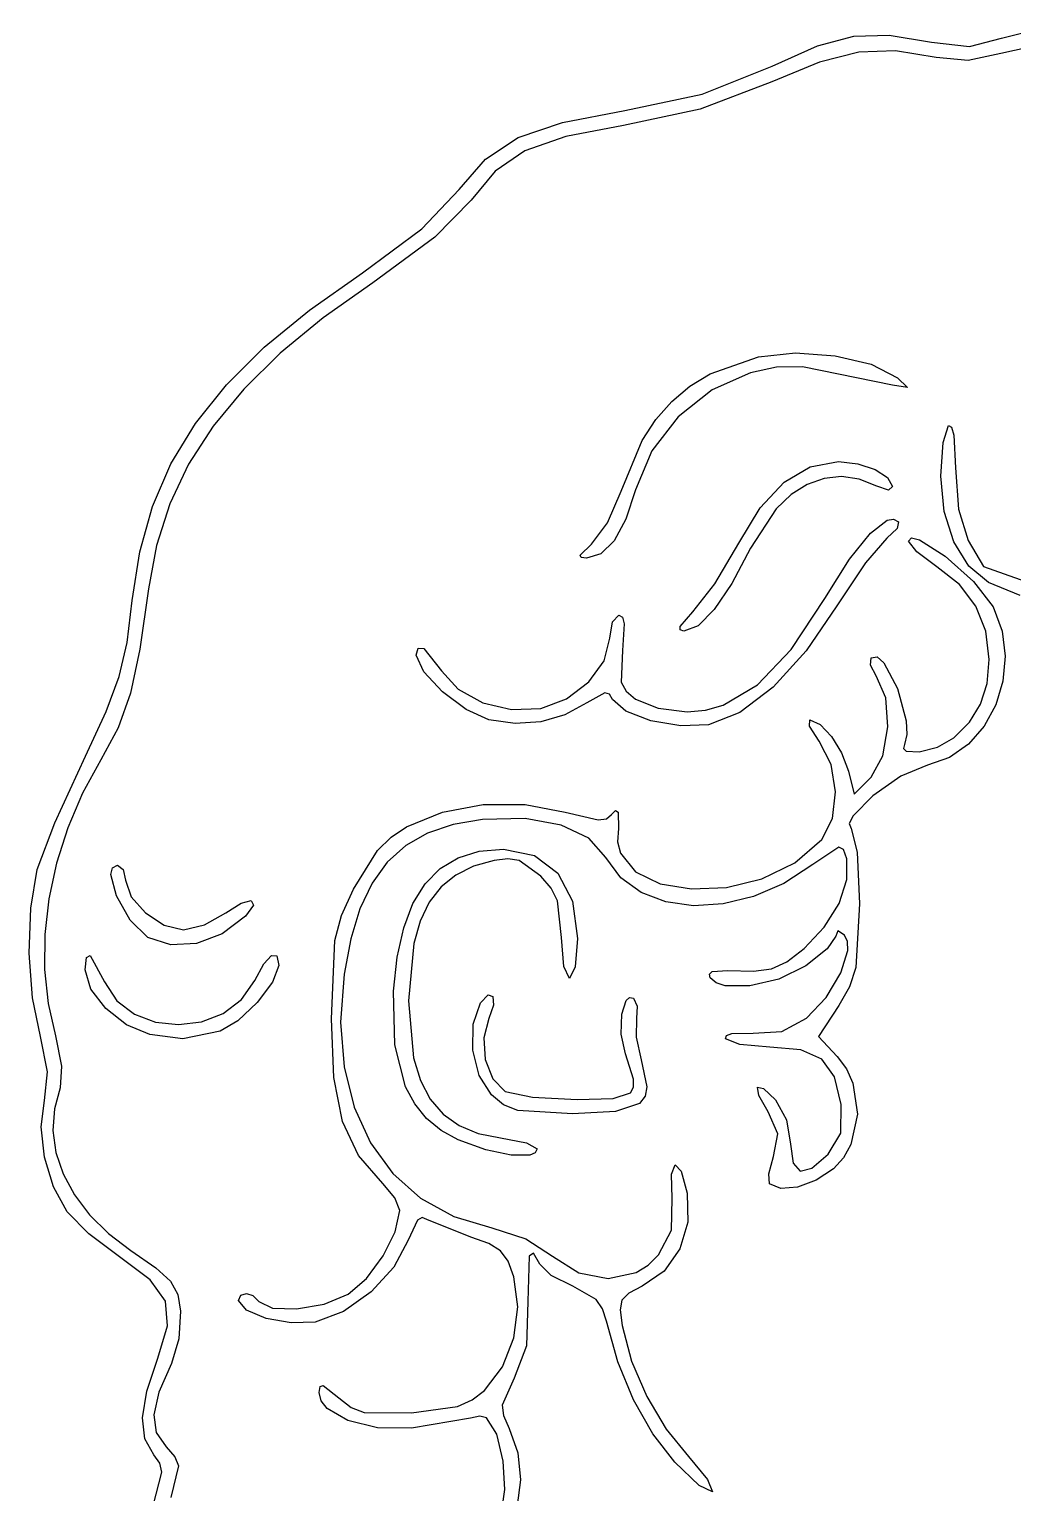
# Model space of a CAD drawing. Extents: x 1 to 84, y 0 to 129.
# Drawn here: x 1.2 to 44.2, y 62.7 to 126.7 of the extents above; entities that cross this region are included whole.
import ezdxf

# ---------------------------------------------------------------- set-up
doc = ezdxf.new("R2010")
doc.units = 0

msp = doc.modelspace()

# ---------------------------------------------------------------- linework, layer by layer
at = {"layer": 'Image'}
for p, q in [((43.662437, 126.286185), (45.244996, 126.674686)), ((35.628983, 125.945056), (37.215842, 126.375765)), ((37.215842, 126.375765), (38.754741, 126.412835)), ((38.754741, 126.412835), (40.603383, 126.109796)), ((40.603383, 126.109796), (42.262095, 125.917824)), ((42.262095, 125.917824), (43.662437, 126.286185)), ((45.298466, 125.974823), (43.632031, 125.619559)), ((33.636461, 125.067176), (35.628983, 125.945056)), ((37.428455, 125.680032), (35.717626, 125.242482)), ((39.035556, 125.732499), (37.428455, 125.680032)), ((40.809811, 125.439889), (39.035556, 125.732499)), ((42.206798, 125.307046), (40.809811, 125.439889)), ((43.632031, 125.619559), (42.206798, 125.307046)), ((30.581993, 123.842544), (33.636461, 125.067176)), ((35.717626, 125.242482), (33.632188, 124.379842)), ((33.632188, 124.379842), (30.50247, 123.182293)), ((27.19605, 123.123415), (30.581993, 123.842544)), ((24.480352, 122.60872), (27.19605, 123.123415)), ((30.50247, 123.182293), (27.146906, 122.463438)), ((22.537069, 121.941678), (24.480352, 122.60872)), ((27.146906, 122.463438), (24.625695, 121.984304)), ((21.11512, 121.002444), (22.537069, 121.941678)), ((24.625695, 121.984304), (22.834119, 121.360248)), ((19.963425, 119.671175), (21.11512, 121.002444)), ((22.834119, 121.360248), (21.533573, 120.474789)), ((21.533573, 120.474789), (20.485451, 119.211443)), ((18.326245, 117.96059), (19.963425, 119.671175)), ((20.485451, 119.211443), (18.901634, 117.589648)), ((15.733922, 116.030409), (18.326245, 117.96059)), ((18.901634, 117.589648), (16.184049, 115.593686)), ((13.420963, 114.403173), (15.733922, 116.030409)), ((16.184049, 115.593686), (14.023304, 114.071095)), ((11.445968, 112.781177), (13.420963, 114.403173)), ((14.023304, 114.071095), (12.146369, 112.528851)), ((9.790788, 111.138584), (11.445968, 112.781177)), ((33.041062, 112.367473), (34.665188, 112.536417)), ((34.665188, 112.536417), (36.399408, 112.412299)), ((12.146369, 112.528851), (10.544941, 110.955633)), ((30.936121, 111.625617), (33.041062, 112.367473)), ((33.834947, 111.913854), (32.700522, 111.660834)), ((34.964413, 111.933252), (33.834947, 111.913854)), ((38.895606, 111.125352), (34.964413, 111.933252)), ((36.399408, 112.412299), (37.972638, 112.036125)), ((37.972638, 112.036125), (39.113797, 111.448897)), ((30.043722, 111.081398), (30.936121, 111.625617)), ((32.700522, 111.660834), (31.014474, 110.916898)), ((39.113797, 111.448897), (39.55549, 111.017593)), ((8.437274, 109.449554), (9.790788, 111.138584)), ((10.544941, 110.955633), (9.210715, 109.340121)), ((29.253426, 110.417134), (30.043722, 111.081398)), ((31.014474, 110.916898), (29.540751, 109.743048)), ((39.55549, 111.017593), (38.895606, 111.125352)), ((28.561775, 109.629438), (29.253426, 110.417134)), ((7.367277, 107.688248), (8.437274, 109.449554)), ((9.210715, 109.340121), (8.135387, 107.670994)), ((27.965312, 108.714921), (28.561775, 109.629438)), ((29.540751, 109.743048), (28.390261, 108.251916)), ((41.11044, 108.626468), (41.345232, 109.361548)), ((41.345232, 109.361548), (41.477513, 109.293548)), ((27.044116, 106.491875), (27.965312, 108.714921)), ((41.477513, 109.293548), (41.576823, 108.93614)), ((41.576823, 108.93614), (41.64915, 107.519056)), ((28.390261, 108.251916), (27.673911, 106.556133)), ((41.01359, 107.148117), (41.11044, 108.626468)), ((6.562648, 105.828827), (7.367277, 107.688248)), ((8.135387, 107.670994), (7.310652, 105.936932)), ((34.166624, 106.885356), (35.308471, 107.558083)), ((35.308471, 107.558083), (36.537552, 107.784979)), ((36.537552, 107.784979), (37.38437, 107.689947)), ((37.38437, 107.689947), (38.141798, 107.440275)), ((38.141798, 107.440275), (38.686617, 107.092496)), ((41.64915, 107.519056), (41.784668, 105.714634)), ((33.120459, 105.773688), (34.166624, 106.885356)), ((35.177389, 106.790488), (34.474197, 106.346643)), ((35.914945, 107.055231), (35.177389, 106.790488)), ((36.674809, 107.134941), (35.914945, 107.055231)), ((37.444926, 107.023692), (36.674809, 107.134941)), ((38.213244, 106.715554), (37.444926, 107.023692)), ((38.686617, 107.092496), (38.895606, 106.703142)), ((41.159694, 105.605372), (41.01359, 107.148117)), ((26.452464, 105.10925), (27.044116, 106.491875)), ((27.673911, 106.556133), (27.246474, 105.272294)), ((34.474197, 106.346643), (33.817422, 105.729623)), ((38.721913, 106.533121), (38.213244, 106.715554)), ((38.895606, 106.703142), (38.721913, 106.533121)), ((6.005236, 103.845452), (6.562648, 105.828827)), ((7.310652, 105.936932), (6.728205, 104.126614)), ((32.17842, 104.229967), (33.120459, 105.773688)), ((33.817422, 105.729623), (32.691341, 103.999776)), ((41.575861, 104.273765), (41.159694, 105.605372)), ((41.784668, 105.714634), (42.20719, 104.335488)), ((25.747152, 104.178175), (26.452464, 105.10925)), ((27.246474, 105.272294), (26.734939, 104.330268)), ((37.94373, 104.665718), (38.666645, 105.223631)), ((39.106947, 104.861489), (38.658243, 104.440769)), ((38.666645, 105.223631), (38.947205, 105.271702)), ((38.947205, 105.271702), (39.169119, 105.160936)), ((39.169119, 105.160936), (39.106947, 104.861489)), ((26.734939, 104.330268), (26.15531, 103.752345)), ((31.1384, 102.450865), (32.17842, 104.229967)), ((37.02866, 103.516676), (37.94373, 104.665718)), ((38.658243, 104.440769), (37.718529, 103.36151)), ((39.601162, 104.308117), (39.732797, 104.46129)), ((39.966372, 103.838871), (39.601162, 104.308117)), ((39.732797, 104.46129), (40.08556, 104.370072)), ((40.08556, 104.370072), (41.201603, 103.650537)), ((42.232073, 103.220061), (41.575861, 104.273765)), ((42.20719, 104.335488), (42.87494, 103.200192)), ((5.676893, 101.712284), (6.005236, 103.845452)), ((6.728205, 104.126614), (6.379743, 102.228721)), ((25.247451, 103.69647), (25.747152, 104.178175)), ((25.291689, 103.594085), (25.247451, 103.69647)), ((25.523586, 103.560815), (25.291689, 103.594085)), ((26.15531, 103.752345), (25.523586, 103.560815)), ((25.747152, 104.178175), (25.747152, 104.178175)), ((32.691341, 103.999776), (31.876653, 102.454832)), ((40.844434, 103.194907), (39.966372, 103.838871)), ((41.201603, 103.650537), (42.443558, 102.541659)), ((35.949723, 101.805981), (37.02866, 103.516676)), ((37.718529, 103.36151), (36.475844, 101.478768)), ((41.83104, 102.414846), (40.844434, 103.194907)), ((43.098314, 102.511026), (42.232073, 103.220061)), ((42.87494, 103.200192), (45.387108, 102.318248)), ((30.175527, 101.219419), (31.1384, 102.450865)), ((31.876653, 102.454832), (31.106883, 101.318619)), ((42.546375, 101.468452), (41.83104, 102.414846)), ((42.443558, 102.541659), (43.305694, 101.435588)), ((44.483726, 101.933184), (43.098314, 102.511026)), ((5.448548, 99.877814), (5.676893, 101.712284)), ((6.379743, 102.228721), (6.012247, 99.585712)), ((34.471629, 99.578948), (35.949723, 101.805981)), ((26.663795, 100.786774), (26.941233, 101.083529)), ((26.941233, 101.083529), (27.099823, 100.987737)), ((29.622018, 100.586948), (30.175527, 101.219419)), ((30.175527, 101.219419), (30.175527, 101.219419)), ((31.106883, 101.318619), (30.403201, 100.617534)), ((36.475844, 101.478768), (35.129836, 99.512439)), ((42.981865, 100.370953), (42.546375, 101.468452)), ((43.305694, 101.435588), (43.695225, 100.384181)), ((26.548401, 100.073301), (26.663795, 100.786774)), ((27.099823, 100.987737), (27.179081, 100.698443)), ((27.179081, 100.698443), (27.100776, 99.527834)), ((29.614854, 100.430044), (29.622018, 100.586948)), ((29.786775, 100.377973), (29.614854, 100.430044)), ((30.403201, 100.617534), (29.786775, 100.377973)), ((43.695225, 100.384181), (43.829903, 99.288298)), ((5.109295, 98.39385), (5.448548, 99.877814)), ((26.295699, 99.089193), (26.548401, 100.073301)), ((43.128934, 99.137579), (42.981865, 100.370953)), ((6.012247, 99.585712), (5.600964, 97.664486)), ((18.081744, 99.325208), (18.173823, 99.641279)), ((18.415299, 98.604678), (18.081744, 99.325208)), ((18.173823, 99.641279), (18.419532, 99.615922)), ((18.419532, 99.615922), (19.188658, 98.652289)), ((27.100776, 99.527834), (27.045308, 98.143178)), ((33.006679, 98.036809), (34.471629, 99.578948)), ((35.129836, 99.512439), (33.686173, 97.934908)), ((37.938846, 98.88955), (37.967036, 99.214218)), ((37.967036, 99.214218), (38.225426, 99.260819)), ((38.225426, 99.260819), (38.523812, 98.998117)), ((43.036245, 98.094305), (43.128934, 99.137579)), ((43.829903, 99.288298), (43.730131, 98.196952)), ((19.23623, 97.734521), (18.415299, 98.604678)), ((19.188658, 98.652289), (19.92318, 97.838266)), ((25.623266, 98.161655), (26.295699, 99.089193)), ((38.194474, 98.432368), (37.938846, 98.88955)), ((38.523812, 98.998117), (39.116788, 97.8667)), ((4.540944, 96.868513), (5.109295, 98.39385)), ((19.92318, 97.838266), (20.991947, 97.253618)), ((24.659612, 97.421667), (25.623266, 98.161655)), ((27.045308, 98.143178), (27.255413, 97.757549)), ((31.507158, 97.140311), (33.006679, 98.036809)), ((33.686173, 97.934908), (32.235055, 96.829766)), ((38.605978, 97.46995), (38.194474, 98.432368)), ((39.116788, 97.8667), (39.498394, 96.463761)), ((42.75338, 97.186204), (43.036245, 98.094305)), ((43.730131, 98.196952), (43.416309, 97.159153)), ((5.600964, 97.664486), (5.060727, 96.158271)), ((20.274936, 96.954037), (19.23623, 97.734521)), ((20.991947, 97.253618), (22.245217, 96.955285)), ((23.533249, 97.000209), (24.659612, 97.421667)), ((25.541379, 97.244599), (24.585821, 96.719755)), ((26.33603, 97.685135), (25.541379, 97.244599)), ((26.533949, 97.628544), (26.33603, 97.685135)), ((26.669255, 97.396874), (26.533949, 97.628544)), ((27.240945, 96.880055), (26.669255, 97.396874)), ((27.255413, 97.757549), (27.668381, 97.41117)), ((27.668381, 97.41117), (28.661734, 97.014986)), ((38.695077, 96.193713), (38.605978, 97.46995)), ((42.273144, 96.397275), (42.75338, 97.186204)), ((3.625305, 94.909926), (4.540944, 96.868513)), ((21.261816, 96.502528), (20.274936, 96.954037)), ((22.245217, 96.955285), (23.533249, 97.000209)), ((24.585821, 96.719755), (23.534671, 96.41777)), ((28.335695, 96.467321), (27.240945, 96.880055)), ((28.661734, 97.014986), (29.925348, 96.850201)), ((29.925348, 96.850201), (30.729521, 96.921911)), ((30.729521, 96.921911), (31.507158, 97.140311)), ((32.235055, 96.829766), (30.866681, 96.280604)), ((43.416309, 97.159153), (42.908838, 96.223911)), ((5.060727, 96.158271), (4.306371, 94.760294)), ((22.416985, 96.343682), (21.261816, 96.502528)), ((21.261816, 96.502528), (21.261816, 96.502528)), ((23.534671, 96.41777), (22.416985, 96.343682)), ((29.646582, 96.240296), (28.335695, 96.467321)), ((30.866681, 96.280604), (29.646582, 96.240296)), ((35.273713, 96.224376), (35.287551, 96.497422)), ((35.695006, 95.567905), (35.273713, 96.224376)), ((35.287551, 96.497422), (35.740377, 96.297724)), ((35.740377, 96.297724), (36.232624, 95.778481)), ((38.478198, 94.930175), (38.695077, 96.193713)), ((39.498394, 96.463761), (39.532569, 95.861656)), ((41.588341, 95.711518), (42.273144, 96.397275)), ((42.908838, 96.223911), (42.228119, 95.440237)), ((36.216022, 94.548521), (35.695006, 95.567905)), ((36.232624, 95.778481), (36.673983, 95.05947)), ((39.421063, 95.433092), (39.376958, 95.249394)), ((39.532569, 95.861656), (39.421063, 95.433092)), ((40.069584, 95.109478), (40.86264, 95.313093)), ((40.86264, 95.313093), (41.588341, 95.711518)), ((42.228119, 95.440237), (41.394555, 94.857143)), ((2.296162, 92.003924), (3.625305, 94.909926)), ((4.306371, 94.760294), (3.50386, 93.301218)), ((36.673983, 95.05947), (36.974146, 94.26047)), ((37.971767, 94.005854), (38.478198, 94.930175)), ((39.376958, 95.249394), (39.494086, 95.137276)), ((39.494086, 95.137276), (40.069584, 95.109478)), ((41.394555, 94.857143), (40.428544, 94.523638)), ((36.412222, 93.358005), (36.216022, 94.548521)), ((36.974146, 94.26047), (37.224317, 93.258238)), ((37.224317, 93.258238), (37.971767, 94.005854)), ((39.270424, 94.038284), (38.04859, 93.184061)), ((40.428544, 94.523638), (39.270424, 94.038284)), ((36.278263, 92.198115), (36.412222, 93.358005)), ((3.50386, 93.301218), (2.853546, 91.789309)), ((19.231209, 92.473725), (21.012455, 92.804756)), ((21.012455, 92.804756), (22.851956, 92.810641)), ((22.851956, 92.810641), (24.59473, 92.476959)), ((38.04859, 93.184061), (37.182614, 92.308576)), ((17.663203, 91.831972), (19.231209, 92.473725)), ((20.977631, 92.15054), (19.696384, 91.933376)), ((22.848822, 92.188556), (20.977631, 92.15054)), ((24.422844, 91.909464), (22.848822, 92.188556)), ((24.59473, 92.476959), (26.035403, 92.13881)), ((26.035403, 92.13881), (26.403261, 92.182807)), ((26.403261, 92.182807), (26.617799, 92.364305)), ((26.617799, 92.364305), (26.794607, 92.539692)), ((26.794607, 92.539692), (26.917201, 92.47085)), ((26.917201, 92.47085), (26.921138, 91.757674)), ((35.808803, 91.270608), (36.278263, 92.198115)), ((37.182614, 92.308576), (37.014189, 91.971488)), ((1.525435, 89.971046), (2.296162, 92.003924)), ((2.853546, 91.789309), (2.358611, 90.243953)), ((16.984675, 91.372317), (17.663203, 91.831972)), ((18.582233, 91.555819), (17.626727, 91.008421)), ((19.696384, 91.933376), (18.582233, 91.555819)), ((25.623758, 91.33658), (24.422844, 91.909464)), ((26.921138, 91.757674), (26.887938, 91.181223)), ((37.014189, 91.971488), (37.092068, 91.759436)), ((37.092068, 91.759436), (37.353557, 90.720727)), ((16.393833, 90.791555), (16.984675, 91.372317)), ((17.626727, 91.008421), (16.821415, 90.281735)), ((20.837359, 90.760619), (21.897172, 90.852988)), ((21.897172, 90.852988), (23.250916, 90.583111)), ((26.375627, 90.493219), (25.623758, 91.33658)), ((26.887938, 91.181223), (27.012269, 90.673242)), ((34.626511, 90.255963), (35.808803, 91.270608)), ((36.559619, 90.947314), (35.418435, 90.177452)), ((36.764245, 90.838747), (36.559619, 90.947314)), ((36.899248, 90.431039), (36.764245, 90.838747)), ((2.358611, 90.243953), (2.022235, 88.684538)), ((15.33967, 89.107812), (16.393833, 90.791555)), ((16.821415, 90.281735), (16.157845, 89.366313)), ((19.127101, 90.009965), (19.915008, 90.480911)), ((19.915008, 90.480911), (20.837359, 90.760619)), ((21.497938, 90.359168), (20.586878, 90.105438)), ((22.095003, 90.429972), (21.497938, 90.359168)), ((22.578202, 90.357547), (22.095003, 90.429972)), ((23.526408, 89.673723), (22.578202, 90.357547)), ((23.250916, 90.583111), (24.270543, 89.80768)), ((27.030082, 89.604829), (26.375627, 90.493219)), ((27.012269, 90.673242), (27.665778, 89.866401)), ((33.193602, 89.563463), (34.626511, 90.255963)), ((35.418435, 90.177452), (34.156252, 89.35599)), ((36.911311, 89.523298), (36.899248, 90.431039)), ((37.353557, 90.720727), (37.453888, 88.458374)), ((1.241987, 88.270694), (1.525435, 89.971046)), ((4.743773, 89.743497), (4.809635, 90.037813)), ((4.985368, 88.808044), (4.743773, 89.743497)), ((4.809635, 90.037813), (5.028982, 90.147432)), ((5.028982, 90.147432), (5.278131, 89.95824)), ((5.278131, 89.95824), (5.38176, 89.503374)), ((18.470623, 89.343883), (19.127101, 90.009965)), ((19.812914, 89.722685), (19.170704, 89.202164)), ((20.586878, 90.105438), (19.812914, 89.722685)), ((23.976962, 89.147623), (23.526408, 89.673723)), ((24.270543, 89.80768), (24.913514, 88.577999)), ((27.918811, 88.955555), (27.030082, 89.604829)), ((27.665778, 89.866401), (28.746164, 89.344577)), ((31.645575, 89.185682), (33.193602, 89.563463)), ((36.566186, 88.486926), (36.911311, 89.523298)), ((5.38176, 89.503374), (5.627961, 88.77721)), ((14.825468, 87.948976), (15.33967, 89.107812)), ((16.157845, 89.366313), (15.627567, 88.252707)), ((17.942556, 88.478763), (18.470623, 89.343883)), ((19.170704, 89.202164), (18.654902, 88.535134)), ((24.253825, 88.596524), (23.976962, 89.147623)), ((28.992663, 88.547112), (27.918811, 88.955555)), ((28.746164, 89.344577), (30.11793, 89.115196)), ((30.11793, 89.115196), (31.645575, 89.185682)), ((34.156252, 89.35599), (32.833431, 88.783941)), ((1.173245, 86.312126), (1.241987, 88.270694)), ((2.022235, 88.684538), (1.847601, 87.130453)), ((5.579497, 87.755602), (4.985368, 88.808044)), ((5.627961, 88.77721), (6.249363, 88.071338)), ((9.76248, 88.070988), (10.438021, 88.49921)), ((10.438021, 88.49921), (10.878735, 88.605732)), ((10.975688, 88.408859), (10.619943, 87.926896)), ((10.878735, 88.605732), (10.975688, 88.408859)), ((15.627567, 88.252707), (15.22213, 86.93147)), ((17.539885, 87.410707), (17.942556, 88.478763)), ((18.654902, 88.535134), (18.260163, 87.712854)), ((24.431736, 86.988473), (24.253825, 88.596524)), ((24.913514, 88.577999), (25.137291, 86.94537)), ((30.202484, 88.381219), (28.992663, 88.547112)), ((31.499124, 88.459589), (30.202484, 88.381219)), ((32.833431, 88.783941), (31.499124, 88.459589)), ((35.92177, 87.443599), (36.566186, 88.486926)), ((37.453888, 88.458374), (37.295071, 85.680072)), ((6.35189, 87.000699), (5.579497, 87.755602)), ((6.249363, 88.071338), (7.070163, 87.536944)), ((8.828563, 87.544286), (9.76248, 88.070988)), ((10.619943, 87.926896), (9.597742, 87.154318)), ((14.535424, 86.86304), (14.825468, 87.948976)), ((18.260163, 87.712854), (17.981143, 86.72658)), ((1.847601, 87.130453), (1.837892, 85.601085)), ((7.359609, 86.668627), (6.35189, 87.000699)), ((6.35189, 87.000699), (6.35189, 87.000699)), ((7.070163, 87.536944), (7.914557, 87.325216)), ((7.914557, 87.325216), (8.828563, 87.544286)), ((9.597742, 87.154318), (8.476261, 86.727364)), ((17.259591, 86.135816), (17.539885, 87.410707)), ((24.535365, 85.731403), (24.431736, 86.988473)), ((35.035957, 86.514994), (35.92177, 87.443599)), ((36.426166, 87.055711), (36.039411, 86.502908)), ((36.51436, 87.28205), (36.426166, 87.055711)), ((36.803075, 87.089417), (36.51436, 87.28205)), ((36.939858, 86.817399), (36.803075, 87.089417)), ((8.476261, 86.727364), (7.359609, 86.668627)), ((14.379338, 83.444664), (14.535424, 86.86304)), ((15.22213, 86.93147), (14.933082, 85.393154)), ((17.981143, 86.72658), (17.748878, 84.227084)), ((25.137291, 86.94537), (25.033663, 85.718742)), ((34.281466, 85.938509), (35.035957, 86.514994)), ((36.039411, 86.502908), (35.109553, 85.750433)), ((36.647539, 85.444113), (36.950038, 86.431759)), ((36.950038, 86.431759), (36.939858, 86.817399)), ((1.314382, 84.356282), (1.173245, 86.312126)), ((3.617873, 85.581), (3.670449, 86.117594)), ((3.670449, 86.117594), (3.828898, 86.209158)), ((3.828898, 86.209158), (4.467741, 85.054514)), ((11.026197, 85.118461), (11.425951, 85.840961)), ((11.425951, 85.840961), (11.763709, 86.206687)), ((11.763709, 86.206687), (11.997295, 86.18988)), ((12.084529, 85.764784), (11.808792, 85.042125)), ((11.997295, 86.18988), (12.084529, 85.764784)), ((17.09866, 84.650189), (17.259591, 86.135816)), ((24.784514, 85.208552), (24.535365, 85.731403)), ((25.033663, 85.718742), (24.784514, 85.208552)), ((33.612099, 85.625626), (34.281466, 85.938509)), ((35.109553, 85.750433), (33.939469, 85.176056)), ((37.295071, 85.680072), (37.024189, 84.842305)), ((1.837892, 85.601085), (1.99629, 84.115823)), ((3.86723, 84.739685), (3.617873, 85.581)), ((4.467741, 85.054514), (5.003391, 84.228766)), ((10.446515, 84.281838), (11.026197, 85.118461)), ((11.808792, 85.042125), (11.134804, 84.154625)), ((14.933082, 85.393154), (14.782661, 83.293736)), ((30.904048, 85.398942), (31.024497, 85.506068)), ((30.9391, 85.239317), (30.904048, 85.398942)), ((31.188258, 85.01845), (30.9391, 85.239317)), ((31.024497, 85.506068), (31.712032, 85.554713)), ((31.712032, 85.554713), (32.82368, 85.517358)), ((33.939469, 85.176056), (32.673528, 84.877247)), ((32.82368, 85.517358), (33.612099, 85.625626)), ((36.009477, 84.37549), (36.647539, 85.444113)), ((4.518475, 83.890755), (3.86723, 84.739685)), ((17.143934, 82.312368), (17.09866, 84.650189)), ((20.890183, 84.140001), (21.22423, 84.487874)), ((21.22423, 84.487874), (21.436722, 84.417192)), ((21.436722, 84.417192), (21.468857, 84.036462)), ((31.582987, 84.887253), (31.188258, 85.01845)), ((32.673528, 84.877247), (31.582987, 84.887253)), ((37.024189, 84.842305), (36.55565, 84.026747)), ((1.660573, 82.664104), (1.314382, 84.356282)), ((1.99629, 84.115823), (2.325976, 82.694053)), ((5.426369, 83.179543), (4.518475, 83.890755)), ((5.003391, 84.228766), (5.770023, 83.642691)), ((9.64843, 83.680506), (10.446515, 84.281838)), ((11.134804, 84.154625), (10.292395, 83.357599)), ((17.748878, 84.227084), (17.970887, 81.739442)), ((20.572129, 83.204709), (20.890183, 84.140001)), ((21.468857, 84.036462), (21.261837, 83.454186)), ((27.068477, 83.637799), (27.258835, 84.241322)), ((27.258835, 84.241322), (27.406774, 84.369498)), ((27.406774, 84.369498), (27.583955, 84.340685)), ((27.583955, 84.340685), (27.749074, 84.001712)), ((27.749074, 84.001712), (27.711701, 83.455186)), ((35.149751, 83.474895), (36.009477, 84.37549)), ((36.55565, 84.026747), (35.663907, 82.668552)), ((6.445671, 82.751382), (5.426369, 83.179543)), ((5.770023, 83.642691), (6.69274, 83.295557)), ((6.69274, 83.295557), (7.696646, 83.186635)), ((7.696646, 83.186635), (8.706841, 83.315195)), ((8.706841, 83.315195), (9.64843, 83.680506)), ((10.292395, 83.357599), (9.511399, 82.906362)), ((14.490471, 80.87518), (14.379338, 83.444664)), ((14.782661, 83.293736), (14.935367, 81.347421)), ((20.565394, 82.073871), (20.572129, 83.204709)), ((21.261837, 83.454186), (21.033582, 82.607058)), ((27.048467, 82.777703), (27.068477, 83.637799)), ((27.711701, 83.455186), (27.696518, 82.640513)), ((34.068773, 82.887308), (35.149751, 83.474895)), ((1.968752, 81.129702), (1.660573, 82.664104)), ((2.325976, 82.694053), (2.583369, 81.378737)), ((7.888405, 82.564279), (6.445671, 82.751382)), ((6.445671, 82.751382), (6.445671, 82.751382)), ((9.511399, 82.906362), (7.888405, 82.564279)), ((21.033582, 82.607058), (21.10418, 81.66238)), ((27.234391, 81.908625), (27.048467, 82.777703)), ((27.696518, 82.640513), (27.914991, 81.656842)), ((31.605929, 82.57235), (31.648749, 82.712709)), ((32.224166, 82.3164), (31.605929, 82.57235)), ((31.648749, 82.712709), (31.877409, 82.801415)), ((31.877409, 82.801415), (32.810737, 82.807932)), ((32.810737, 82.807932), (34.068773, 82.887308)), ((35.663907, 82.668552), (36.486009, 81.793468)), ((17.62097, 80.468329), (17.143934, 82.312368)), ((20.842982, 80.970209), (20.565394, 82.073871)), ((27.583474, 80.807913), (27.234391, 81.908625)), ((33.534948, 82.209942), (32.224166, 82.3164)), ((34.898442, 82.090267), (33.534948, 82.209942)), ((35.811975, 81.681717), (34.898442, 82.090267)), ((2.583369, 81.378737), (2.527159, 80.433127)), ((14.935367, 81.347421), (15.376308, 79.57978)), ((17.970887, 81.739442), (18.271382, 80.753013)), ((21.10418, 81.66238), (21.430092, 80.816742)), ((27.914991, 81.656842), (28.170872, 80.470237)), ((36.368043, 80.910005), (35.811975, 81.681717)), ((36.486009, 81.793468), (36.889702, 81.249959)), ((36.889702, 81.249959), (37.170122, 80.629707)), ((1.842964, 79.878458), (1.968752, 81.129702)), ((14.862106, 78.950017), (14.490471, 80.87518)), ((18.271382, 80.753013), (18.701631, 79.93308)), ((21.377896, 80.116443), (20.842982, 80.970209)), ((21.430092, 80.816742), (21.967777, 80.266734)), ((27.589088, 80.456028), (27.583474, 80.807913)), ((36.659144, 79.700844), (36.368043, 80.910005)), ((37.170122, 80.629707), (37.365027, 79.272628)), ((2.527159, 80.433127), (2.270266, 79.503955)), ((18.02517, 79.722784), (17.62097, 80.468329)), ((18.701631, 79.93308), (19.264206, 79.275816)), ((21.902202, 79.682006), (21.377896, 80.116443)), ((21.377896, 80.116443), (21.377896, 80.116443)), ((21.967777, 80.266734), (23.161655, 80.019658)), ((23.161655, 80.019658), (25.114099, 79.916892)), ((25.114099, 79.916892), (26.686082, 79.964932)), ((26.686082, 79.964932), (27.454956, 80.210977)), ((27.454956, 80.210977), (27.589088, 80.456028)), ((28.087173, 80.057099), (27.841112, 79.747293)), ((28.170872, 80.470237), (28.087173, 80.057099)), ((33.066262, 80.096004), (33.007781, 80.449523)), ((33.007781, 80.449523), (33.259792, 80.399339)), ((33.463273, 79.382728), (33.066262, 80.096004)), ((33.259792, 80.399339), (33.794258, 79.901506)), ((1.700768, 78.716288), (1.842964, 79.878458)), ((2.270266, 79.503955), (2.210357, 78.555843)), ((15.376308, 79.57978), (16.090595, 78.016383)), ((18.541837, 79.090252), (18.02517, 79.722784)), ((22.528051, 79.431742), (21.902202, 79.682006)), ((24.914235, 79.289732), (22.528051, 79.431742)), ((26.798103, 79.387345), (24.914235, 79.289732)), ((27.841112, 79.747293), (26.798103, 79.387345)), ((33.887499, 78.423901), (33.463273, 79.382728)), ((33.794258, 79.901506), (34.262308, 79.035117)), ((36.646566, 78.448608), (36.659144, 79.700844)), ((1.840429, 77.401163), (1.700768, 78.716288)), ((15.555796, 77.472572), (14.862106, 78.950017)), ((19.172478, 78.567256), (18.541837, 79.090252)), ((19.264206, 79.275816), (19.961677, 78.777397)), ((19.961677, 78.777397), (20.796615, 78.433998)), ((34.262308, 79.035117), (34.450612, 77.95907)), ((37.365027, 79.272628), (37.078496, 77.949536)), ((2.210357, 78.555843), (2.340789, 77.604074)), ((16.090595, 78.016383), (17.063337, 76.682799)), ((19.918603, 78.150319), (19.172478, 78.567256)), ((21.12187, 77.712314), (19.918603, 78.150319)), ((19.918603, 78.150319), (19.918603, 78.150319)), ((20.796615, 78.433998), (21.771591, 78.241793)), ((21.771591, 78.241793), (22.902872, 78.024129)), ((22.902872, 78.024129), (23.373404, 77.754346)), ((33.706207, 77.432283), (33.887499, 78.423901)), ((36.089177, 77.535645), (36.646566, 78.448608)), ((2.226962, 76.10659), (1.840429, 77.401163)), ((2.340789, 77.604074), (2.654923, 76.663931)), ((16.633096, 76.246239), (15.555796, 77.472572)), ((22.235741, 77.484617), (21.12187, 77.712314)), ((23.054743, 77.490777), (22.235741, 77.484617)), ((23.289458, 77.588914), (23.054743, 77.490777)), ((23.373404, 77.754346), (23.289458, 77.588914)), ((33.496835, 76.666598), (33.706207, 77.432283)), ((34.450612, 77.95907), (34.554338, 77.129099)), ((35.376253, 76.916707), (36.089177, 77.535645)), ((36.757119, 77.371769), (36.318298, 76.887739)), ((37.078496, 77.949536), (36.757119, 77.371769)), ((29.241989, 76.650097), (29.399655, 77.05905)), ((29.399655, 77.05905), (29.658091, 76.792496)), ((29.658091, 76.792496), (29.930423, 75.820705)), ((34.554338, 77.129099), (34.863763, 76.781418)), ((34.863763, 76.781418), (35.376253, 76.916707)), ((36.318298, 76.887739), (35.56075, 76.387841)), ((2.825383, 75.006078), (2.226962, 76.10659)), ((2.654923, 76.663931), (3.146119, 75.750696)), ((17.157906, 75.621987), (16.633096, 76.246239)), ((17.063337, 76.682799), (18.279643, 75.6046)), ((29.271968, 75.595367), (29.241989, 76.650097)), ((33.524711, 76.233166), (33.496835, 76.666598)), ((34.028322, 76.028774), (33.524711, 76.233166)), ((34.752214, 76.090926), (34.028322, 76.028774)), ((35.56075, 76.387841), (34.752214, 76.090926)), ((3.146119, 75.750696), (3.807734, 74.879652)), ((17.376189, 75.064834), (17.157906, 75.621987)), ((18.279643, 75.6046), (19.724622, 74.807356)), ((29.24678, 74.205325), (29.271968, 75.595367)), ((29.930423, 75.820705), (29.95996, 74.559372)), ((3.775214, 74.052497), (2.825383, 75.006078)), ((3.807734, 74.879652), (4.63313, 74.066082)), ((17.169679, 74.139749), (17.376189, 75.064834)), ((18.147391, 74.639249), (17.740095, 73.776997)), ((18.347301, 74.757046), (18.147391, 74.639249)), ((18.555383, 74.677741), (18.347301, 74.757046)), ((20.465814, 73.899414), (18.555383, 74.677741)), ((19.724622, 74.807356), (21.383383, 74.316638)), ((21.383383, 74.316638), (22.8748, 73.834963)), ((28.673862, 73.125927), (29.24678, 74.205325)), ((29.95996, 74.559372), (29.607035, 73.388774)), ((5.122772, 73.037734), (3.775214, 74.052497)), ((4.63313, 74.066082), (5.615664, 73.325269)), ((16.636759, 73.082456), (17.169679, 74.139749)), ((17.740095, 73.776997), (17.111759, 72.595708)), ((21.25238, 73.622854), (20.465814, 73.899414)), ((21.764563, 73.301834), (21.25238, 73.622854)), ((22.8748, 73.834963), (24.036592, 73.078323)), ((6.455793, 72.040431), (5.122772, 73.037734)), ((5.615664, 73.325269), (6.70801, 72.564609)), ((15.90735, 72.102618), (16.636759, 73.082456)), ((22.098789, 72.848088), (21.764563, 73.301834)), ((23.027805, 73.067827), (22.964043, 71.092617)), ((23.215463, 73.203657), (23.027805, 73.067827)), ((23.48902, 72.716117), (23.215463, 73.203657)), ((24.036592, 73.078323), (25.193908, 72.338443)), ((28.225943, 72.682802), (28.673862, 73.125927)), ((29.607035, 73.388774), (28.924327, 72.41784)), ((6.70801, 72.564609), (7.345408, 71.976337)), ((17.111759, 72.595708), (16.115029, 71.507969)), ((22.351487, 72.173351), (22.098789, 72.848088)), ((23.989472, 72.23224), (23.48902, 72.716117)), ((25.193908, 72.338443), (26.474073, 72.100997)), ((26.474073, 72.100997), (27.694816, 72.364116)), ((27.694816, 72.364116), (28.225943, 72.682802)), ((28.924327, 72.41784), (27.964515, 71.755501)), ((7.126448, 71.106023), (6.455793, 72.040431)), ((7.345408, 71.976337), (7.659777, 71.398878)), ((15.111371, 71.409897), (15.90735, 72.102618)), ((22.533286, 70.85849), (22.351487, 72.173351)), ((24.924332, 71.768201), (23.989472, 72.23224)), ((25.952144, 71.183359), (24.924332, 71.768201)), ((27.964515, 71.755501), (27.370674, 71.460169)), ((7.211222, 70.031066), (7.126448, 71.106023)), ((7.659777, 71.398878), (7.783037, 70.670658)), ((10.320643, 71.140247), (10.42061, 71.37293)), ((10.666844, 70.708126), (10.320643, 71.140247)), ((10.42061, 71.37293), (10.660719, 71.440456)), ((10.660719, 71.440456), (10.951275, 71.347178)), ((10.951275, 71.347178), (11.202586, 71.097449)), ((11.202586, 71.097449), (11.802929, 70.79995)), ((12.85794, 70.76912), (14.062469, 70.980566)), ((14.062469, 70.980566), (15.111371, 71.409897)), ((16.115029, 71.507969), (14.914231, 70.658631)), ((22.964043, 71.092617), (22.909401, 69.157025)), ((26.229108, 70.776331), (25.952144, 71.183359)), ((27.06767, 71.156627), (26.993296, 70.723429)), ((27.370674, 71.460169), (27.06767, 71.156627)), ((7.783037, 70.670658), (7.712688, 69.465097)), ((11.523266, 70.354643), (10.666844, 70.708126)), ((12.616639, 70.157036), (11.523266, 70.354643)), ((11.802929, 70.79995), (12.85794, 70.76912)), ((14.914231, 70.658631), (13.673691, 70.192543)), ((22.356572, 69.498947), (22.533286, 70.85849)), ((26.401345, 70.237736), (26.229108, 70.776331)), ((26.993296, 70.723429), (27.085343, 70.039124)), ((6.786601, 68.612115), (7.211222, 70.031066)), ((13.673691, 70.192543), (12.616639, 70.157036)), ((26.897631, 68.45523), (26.401345, 70.237736)), ((27.085343, 70.039124), (27.501198, 68.487505)), ((7.712688, 69.465097), (7.391574, 68.38465)), ((21.857673, 68.235746), (22.356572, 69.498947)), ((22.909401, 69.157025), (22.363381, 67.748727)), ((6.306847, 67.17104), (6.786601, 68.612115)), ((27.581406, 66.788887), (26.897631, 68.45523)), ((27.501198, 68.487505), (28.15984, 66.942475)), ((7.391574, 68.38465), (6.841943, 67.126124)), ((21.072919, 67.209915), (21.857673, 68.235746)), ((6.11923, 66.006534), (6.306847, 67.17104)), ((13.848416, 67.111064), (13.883443, 67.370728)), ((13.883443, 67.370728), (14.013621, 67.425946)), ((14.013621, 67.425946), (14.710026, 66.883223)), ((20.52978, 66.791055), (21.072919, 67.209915)), ((22.363381, 67.748727), (21.839873, 66.566487)), ((6.841943, 67.126124), (6.621603, 66.145135)), ((13.938464, 66.75215), (13.848416, 67.111064)), ((14.193101, 66.422521), (13.938464, 66.75215)), ((14.710026, 66.883223), (15.23938, 66.460637)), ((17.873625, 66.220364), (19.888749, 66.50916)), ((19.888749, 66.50916), (20.52978, 66.791055)), ((21.839873, 66.566487), (21.899026, 66.111486)), ((28.420238, 65.305795), (27.581406, 66.788887)), ((28.15984, 66.942475), (29.005513, 65.514231)), ((6.222619, 65.090628), (6.11923, 66.006534)), ((6.621603, 66.145135), (6.726034, 65.373341)), ((15.103113, 65.886931), (14.193101, 66.422521)), ((16.392389, 65.575918), (15.103113, 65.886931)), ((15.23938, 66.460637), (15.815948, 66.23594)), ((15.815948, 66.23594), (17.873625, 66.220364)), ((20.456705, 65.992285), (17.874865, 65.561107)), ((20.864453, 66.074784), (20.456705, 65.992285)), ((21.160329, 66.004744), (20.864453, 66.074784)), ((21.603231, 65.293159), (21.160329, 66.004744)), ((21.899026, 66.111486), (22.153209, 65.549352)), ((6.726034, 65.373341), (7.150717, 64.742395)), ((17.874865, 65.561107), (16.392389, 65.575918)), ((21.891682, 64.112762), (21.603231, 65.293159)), ((22.153209, 65.549352), (22.529044, 64.475803)), ((29.381691, 64.073042), (28.420238, 65.305795)), ((29.005513, 65.514231), (29.982466, 64.312969)), ((6.61588, 64.395352), (6.222619, 65.090628)), ((7.150717, 64.742395), (7.536641, 64.307684)), ((6.87922, 64.033697), (6.61588, 64.395352)), ((6.963055, 63.634711), (6.87922, 64.033697)), ((7.536641, 64.307684), (7.689852, 63.905794)), ((21.956162, 62.879622), (21.891682, 64.112762)), ((22.529044, 64.475803), (22.644159, 63.301714)), ((30.457225, 63.058169), (29.381691, 64.073042)), ((29.982466, 64.312969), (30.821443, 63.316387)), ((6.58431, 62.167389), (6.963055, 63.634711)), ((7.689852, 63.905794), (7.363036, 62.521647)), ((22.644159, 63.301714), (22.50048, 62.181963)), ((30.821443, 63.316387), (31.037486, 62.768966)), ((21.807049, 61.868847), (21.956162, 62.879622)), ((31.037486, 62.768966), (30.457225, 63.058169))]:
    msp.add_line(p, q, dxfattribs=at)

doc.saveas('drawing.dxf')
